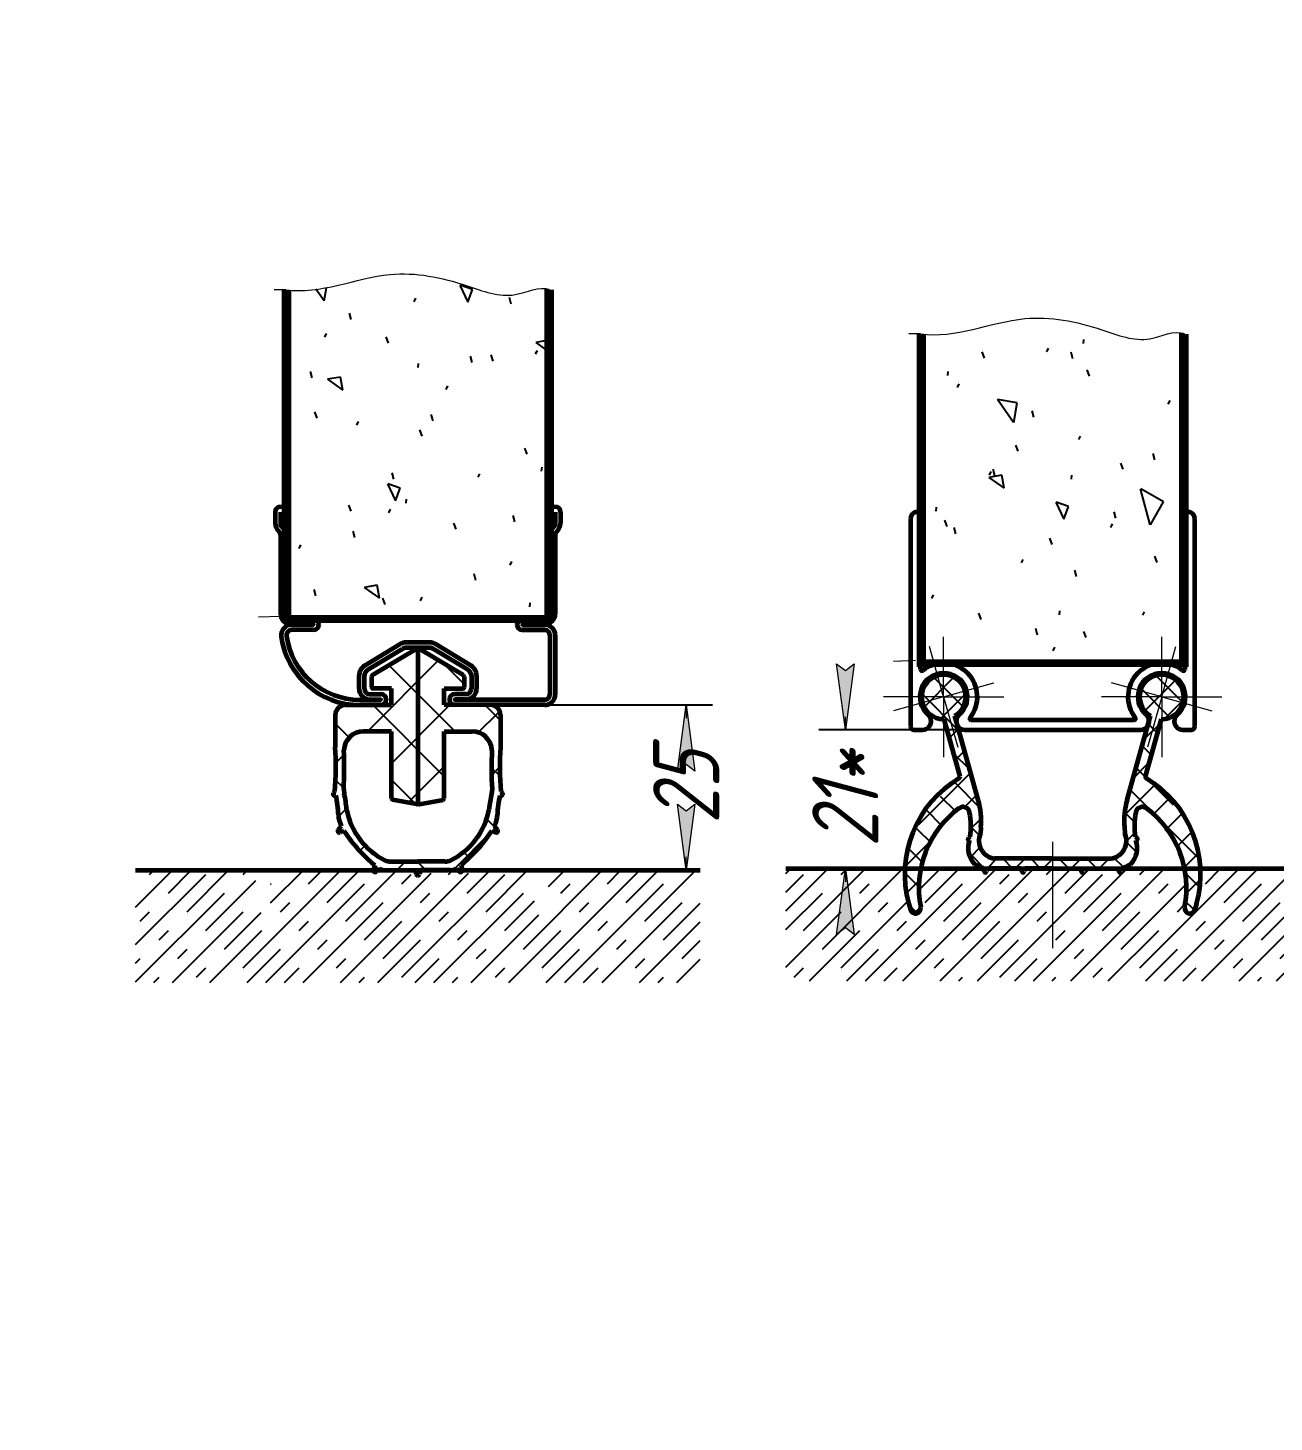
# Model space of a CAD drawing. Header units: millimetres. Extents: x 0 to 840, y 0 to 594.
# Drawn here: x 128 to 222.3, y 228.7 to 334.2 of the extents above; entities that cross this region are included whole.
import ezdxf

# ---------------------------------------------------------------- set-up
doc = ezdxf.new("R2010")
doc.units = ezdxf.units.MM
for name, pattern in [('K5LT_AXLED', [19.5, 15, -1.5, 1.5, -1.5]), ('K5LT_BASIC', [0]), ('K5LT_THIN', [0]), ('K5LT_THIN_INCLUDED_TO_HATCHING', [0])]:
    doc.linetypes.add(name, pattern=pattern)
doc.layers.add('Системный слой', color=7, linetype='Continuous')
doc.styles.add('KDIMTEXTSTYLE', font='GOST_AU.SHX', dxfattribs={"width": 0.96, "oblique": 15, "height": 5})
doc.dimstyles.new('KDIMSTYLE (1.00)', dxfattribs={"dimtxt": 5, "dimasz": 1, "dimexe": 2, "dimexo": 0, "dimgap": 1, "dimtad": 1, "dimtxsty": 'KDIMTEXTSTYLE', "dimsah": 1, "dimcen": 0, "dimdle": 1, "dimadec": 0, "dimazin": 0, "dimtfac": 0.667, "dimtmove": 0, "dimatfit": 3, "dimfxl": 1, "dimtvp": 1, "dimtolj": 1, "dimtzin": 0, "dimarcsym": 0})
pattern_1 = [(45, (0, 0), (-1.414213562373095, 1.414213562373095), [11, -5]), (45, (9.19238815542512, 9.192388155425117), (-1.414213562373095, 1.414213562373095), [1, -15]), (45, (4.949747468305834, 6.363961030678928), (-1.414213562373095, 1.414213562373095), [11, -5]), (45, (14.14213562373095, 15.55634918610405), (-1.414213562373095, 1.414213562373095), [1, -15])]
pattern_2 = [(40, (7.66044443118978, 6.427876096865393), (-20.56920350996926, 24.5134221798073), [2, -30]), (130, (9.192533317427737, 7.713451316238471), (-24.5134221798073, -20.56920350996926), [2, -30]), (85, (7.66044443118978, 6.427876096865393), (-20.56882517772485, 24.51297130099583), [2.828000068664551, -42.42599868774414]), (59.99999999999999, (9.192533317427737, 7.713451316238471), (-27.71281292110204, 16), [2, -30]), (150, (10.19226386912524, 9.44522345926672), (-16, -27.71281292110204), [2, -30]), (105, (9.192533317427737, 7.713451316238471), (-27.71230319544804, 15.99970570975645), [2.828000068664551, -42.42599868774414]), (80, (16.85297774861752, 14.14132741310386), (-26.09740545482351, 4.601676708173656), [1.5, -25]), (170, (17.11351569518355, 15.61835731746236), (-4.601676708173652, -26.09740545482351), [1.5, -25]), (125, (16.85297774861752, 14.14132741310386), (-26.09694748155999, 4.601595955130849), [2.121000051498413, -35.35499954223633]), (99.99999999999999, (-18.79566591867736, -15.77143634009354), (-15.75692404819533, -2.778370842670881), [1, -15]), (190, (-18.96929776496088, -14.78664805006619), (2.778370842670888, -15.75692404819533), [1, -15]), (145, (-18.79566591867736, -15.77143634009354), (-15.75733021059786, -2.778442460061004), [1.414000034332275, -21.21299934387207]), (70, (1.232568334324387, 14.08832052805517), (-15.03508193257453, 5.472322293210701), [1, -15]), (160, (1.574569151644623, 15.02799693239705), (-5.472322293210702, -15.03508193257453), [1, -15]), (115, (1.232568334324387, 14.08832052805517), (-15.03546948822825, 5.472463351932776), [1.414000034332275, -21.21299934387207]), (85, (0, 0), (-9.351856781683848, 7.8449203141188), [0.300000011920929, -10]), (65, (0, 0), (-2.418447626479752, 6.644630243886747), [0.300000011920929, -10]), (105, (0, 0), (-6.19307471107896, 7.658056256191532), [0.5, -12]), (110, (0, 0), (-7.945928918804033, 1.364629479863953), [0.5, -7])]

# ---------------------------------------------------------------- blocks, each defined once
blk = doc.blocks.new('KDIMARROW_01')
at = {"layer": 'Системный слой'}
blk.add_hatch(color=0, dxfattribs=at).paths.add_polyline_path([(0, 0), (-5, 0.658262491226197), (-4.5, 5.51091059616309e-16), (-5, -0.6582624912261956)])
at = {"layer": 'Системный слой', "color": 0, "linetype": 'K5LT_THIN', "lineweight": 18}
for p, q in [((-4.5, 5.51091059616309e-16), (-5, 0.658262491226197)), ((-5, 0.658262491226197), (0, 0)), ((0, 0), (-5, -0.6582624912261956)), ((-5, -0.6582624912261956), (-4.5, 5.51091059616309e-16)), ((0, 0), (-1, 0))]:
    blk.add_line(p, q, dxfattribs=at)
blk = doc.blocks.new('U181')
at = {"layer": 'Системный слой', "color": 5, "linetype": 'K5LT_BASIC', "lineweight": 60, "true_color": 0x0000ff}
for p, q in [((146.6787120801751, 297.5337467372037), (146.6787120801751, 296.6781739282037)), ((147.0787120742147, 297.5337467372037), (147.0787120742147, 296.6837467372038)), ((147.4787120801751, 297.5337467372037), (147.4787120801751, 296.6837467372038)), ((167.4787120801751, 297.5337467372037), (167.4787120801751, 296.6837467372038)), ((167.8787120861356, 297.5337467372037), (167.8787120861356, 296.6837467372038)), ((168.2787120801751, 297.5337467372037), (168.2787120801751, 296.6781739282037)), ((147.4787120801751, 296.6837467372038), (147.0787120742146, 296.6837467372038)), ((167.4787120801751, 296.6837467372038), (167.8787120861356, 296.6837467372038)), ((147.0787120742146, 295.7837467372037), (147.0787120742146, 289.8337467312432)), ((147.4787120801751, 295.7893195408726), (147.4787120801751, 289.8337467372037)), ((167.4787120801751, 295.7893195408727), (167.4787120801751, 289.8337467372037)), ((167.8787120861356, 295.7837467372037), (167.8787120861356, 289.8337467372037)), ((149.5787120801751, 289.4337467372037), (147.8787120801751, 289.4337467372037)), ((149.5687120742147, 289.0337467312432), (147.8787120742147, 289.0337467312432)), ((149.9787120801751, 289.0337467256553), (149.9787120801751, 289.0087467133618)), ((164.9787120801751, 289.0337467256553), (164.9787120801751, 289.0087467133618)), ((165.3787120801751, 289.4337467372037), (167.0787120801751, 289.4337467372037)), ((165.3887120861356, 289.0337467312432), (167.0787120861356, 289.0337467312432)), ((149.5687120742147, 289.0087467193223), (147.9295009712675, 289.0087467193223)), ((149.5787120801751, 288.6087467133618), (147.9295009789064, 288.6087467133618)), ((149.5787120742146, 289.0237467196948), (149.5787120742146, 289.0187467193223)), ((165.3787120861356, 289.0237467196948), (165.3787120861356, 289.0187467193223)), ((165.3787120801751, 288.6087467133618), (167.0787120801751, 288.6087467133618)), ((165.3887120861356, 289.0087467193223), (167.0787120861356, 289.0087467193223)), ((167.4787120801751, 288.2087467133618), (167.4787120801751, 283.7337467372037)), ((167.8787120861356, 288.2087467193223), (167.8787120861356, 283.7337467372037)), ((153.463084957571, 285.9249911176079), (156.1161558079705, 287.528936052114)), ((153.6700302623371, 285.5826847554064), (156.3231011127367, 287.1866296899126)), ((158.3756414205104, 287.6587467494971), (156.5817827398398, 287.6587467494971)), ((158.3756414205104, 287.2587467435367), (156.5817827398398, 287.2587467435367)), ((161.2873938980131, 285.5826847554064), (158.6343230476135, 287.1866296899126)), ((161.4943392027793, 285.9249911176079), (158.8412683523797, 287.528936052114)), ((153.0287118834798, 284.1587467435367), (153.0287118834798, 285.1548018090306)), ((153.4287118894403, 284.1587467435367), (153.4287118894403, 285.1548018090306)), ((161.52871227091, 285.1548018090306), (161.52871227091, 284.1587467435367)), ((161.9287122768704, 285.1548018090306), (161.9287122768704, 284.1587467435367)), ((153.8287118894403, 283.7587467435367), (154.6787119848077, 283.7587467435367)), ((161.12871227091, 283.7587467435367), (160.2787121755426, 283.7587467435367)), ((153.0787120801751, 283.3337467372037), (154.6687119788472, 283.3337467372037)), ((153.0787120742146, 282.9337467312432), (154.6787119848077, 282.9337467312432)), ((153.8287118834798, 283.3587467375762), (154.6687119788472, 283.3587467375762)), ((154.6787119788472, 283.3487467375762), (154.6787119788472, 283.3437467372037)), ((155.0787119848077, 283.3587467435367), (155.0787119848077, 283.3337467312432)), ((159.8787121755425, 283.3587467435367), (159.8787121755425, 283.3337467312432)), ((160.278712181503, 283.3487467375762), (160.278712181503, 283.3437467372037)), ((167.0787120801751, 282.9337467312432), (160.2787121755426, 282.9337467312432)), ((161.1287122768705, 283.3587467375762), (160.288712181503, 283.3587467375762)), ((167.0787120801751, 283.3337467372037), (160.288712181503, 283.3337467372037))]:
    blk.add_line(p, q, dxfattribs=at)
for centre, radius, start, end in [((147.0787120801751, 297.5337467372037), 0.4000000000000057, 90.00000000000104, 180), ((147.0787120801751, 297.5337467372037), 0.4000000000000199, 0, 89.99999999999899), ((167.8787120801751, 297.5337467372037), 0.4000000000000199, 90.00000000000104, 180), ((167.8787120801751, 297.5337467372037), 0.4000000000000057, 0, 89.99999999999899), ((147.4787120801751, 296.6781739282037), 0.7999999999999926, 180, 228.1896851042218), ((147.4787120742147, 296.6837467372038), 0.4000000000000634, 180.000000000002, 228.1896854860349), ((167.4787120861355, 296.6837467372038), 0.4000000000000634, 311.8103145139651, 0), ((167.4787120801751, 296.6781739282037), 0.7999999999999926, 311.8103148957782, 0), ((146.6787120801751, 295.7837467372037), 0.400000000000027, 0, 48.18968510421905), ((146.6787120801752, 295.7893195408727), 0.7999999999999448, 0, 48.18968548604029), ((168.2787120801751, 295.7893195408727), 0.7999999999999448, 131.8103145139598, 180), ((168.2787120801752, 295.7837467372037), 0.400000000000027, 131.8103148957809, 180), ((147.8787120742147, 289.8337467312432), 0.8, 180, 270), ((147.8787120801751, 289.8337467372037), 0.4, 180, 270), ((149.5687120742146, 289.0237467196948), 0.01000000000000512, 0, 89.99999999987789), ((149.5787120801751, 289.0337467256553), 0.3999999999999915, 0, 90.00000000000306), ((165.3787120801751, 289.0337467256553), 0.4000000000000057, 89.99999999999899, 180.000000000002), ((165.3887120861356, 289.0237467196948), 0.01000000000000512, 90.00000000012214, 180), ((167.0787120861356, 289.8337467312432), 0.8000000000000114, 270, 0), ((167.0787120801751, 289.8337467372037), 0.4000000000000057, 270, 0), ((147.9295009712675, 288.2087467193223), 0.8, 90, 188.0144637130993), ((153.0787120742146, 288.9337467312432), 6, 188.014463713099, 270), ((147.9295009789064, 288.2087467133618), 0.4, 90, 188.0144638457452), ((153.0787120801751, 288.9337467372037), 5.6, 188.0144638457445, 270), ((149.5687120742146, 289.0187467193224), 0.01000000000004064, 270.0000000002443, 0), ((149.5787120801751, 289.0087467133618), 0.4000000000000128, 270.000000000002, 0), ((165.3787120801751, 289.0087467133619), 0.400000000000027, 180.0000000000041, 269.9999999999959), ((165.3887120861356, 289.0187467193223), 0.01000000000003354, 180.0000000000814, 269.9999999997964), ((167.0787120861356, 288.2087467193223), 0.7999999999999972, 0, 90.00000000000051), ((167.0787120801751, 288.2087467133618), 0.4000000000000057, 0, 90), ((156.5817827398398, 286.7587467435367), 0.9000000059604645, 90, 121.1555494154288), ((156.5817827398398, 286.7587467435367), 0.5, 90, 121.1555494154288), ((158.3756414205104, 286.7587467435367), 0.9000000059604645, 58.84445058457121, 90), ((158.3756414205104, 286.7587467435367), 0.5, 58.84445058457121, 90), ((153.9287118894403, 285.1548018090306), 0.9000000059604645, 121.1555494154288, 180), ((161.02871227091, 285.1548018090306), 0.9000000059604645, 0, 58.84445058457121), ((153.9287118894403, 285.1548018090306), 0.5, 121.1555494154288, 180), ((161.02871227091, 285.1548018090306), 0.5, 0, 58.84445058457121), ((153.8287118834798, 284.1587467375762), 0.8, 180, 270), ((153.8287118894403, 284.1587467435367), 0.4, 180, 270), ((154.6787119848077, 283.3587467435367), 0.4000000000000199, 0, 89.99999999999795), ((160.2787121755426, 283.3587467435367), 0.4000000000000199, 90.00000000000203, 179.999999999998), ((161.12871227091, 284.1587467435367), 0.4, 270, 0), ((161.1287122768705, 284.1587467375762), 0.8, 270, 0), ((154.6687119788472, 283.3487467375762), 0.01000000000000512, 0, 89.99999999995929), ((154.6687119788472, 283.3437467372037), 0.01000000000001222, 270.0000000000814, 0), ((154.6787119848077, 283.3337467312432), 0.4000000000000057, 270.000000000001, 0), ((160.2787121755426, 283.3337467312432), 0.4000000000000057, 180, 269.999999999999), ((160.288712181503, 283.3487467375762), 0.01000000000000512, 90.00000000004071, 180), ((160.288712181503, 283.3437467372037), 0.01000000000001222, 180.0000000000814, 269.9999999999187), ((167.0787120801751, 283.7337467372037), 0.4, 270, 0), ((167.0787120801751, 283.7337467372037), 0.8000000059604645, 270, 0)]:
    blk.add_arc(centre, radius, start, end, dxfattribs=at)
blk = doc.blocks.new('U182')
at = {"layer": 'Системный слой'}
h = blk.add_hatch(dxfattribs=at)
h.set_pattern_fill('Неметалл', angle=45, style=0, pattern_type=0)
h.set_pattern_definition([(45, (0, 0), (-2.121320343559642, 2.121320343559643), []), (135, (0, 0), (-2.121320343559643, -2.121320343559642), [])])
edge = h.paths.add_edge_path()
edge.add_line((157.4787120801751, 275.534205726485), (157.4787120801751, 287.0842230306491))
edge.add_line((157.4787120801751, 287.084223030649), (157.4494224787694, 287.1549335929842))
edge.add_line((157.4494224787694, 287.1549335929842), (157.3787116848684, 287.1842226353408))
edge.add_line((157.3787116848684, 287.1842226353408), (157.3272079338406, 287.1699391618127))
edge.add_line((157.3272079338407, 287.1699391618127), (154.0271700620538, 285.187058608229))
edge.add_line((154.0271700620538, 285.187058608229), (153.9816445401287, 285.1255338877525))
edge.add_line((153.9816445401287, 285.1255338877525), (153.9786742083898, 285.1013416864504))
edge.add_line((153.9786742083898, 285.1013416864504), (153.9786774403481, 284.2837608291545))
edge.add_line((153.9786774403481, 284.2837608291545), (154.0079670417538, 284.2130502668193))
edge.add_line((154.0079670417538, 284.2130502668193), (154.0786778356548, 284.1837612244627))
edge.add_line((154.0786778356548, 284.1837612244627), (155.4786778579956, 284.1837667587675))
edge.add_line((155.4786778579956, 284.1837667587675), (155.4786827993391, 282.9337667401489))
edge.add_line((155.4786827993391, 282.9337667401489), (151.9813841577771, 282.933752915053))
edge.add_line((151.9813841577771, 282.9337529150417), (151.4510549402639, 282.7140809044967))
edge.add_line((151.4510549402639, 282.7140809044967), (151.2313871225923, 282.1837499502416))
edge.add_line((151.2313871225923, 282.1837499502416), (151.2313967809154, 279.7405067509776))
edge.add_line((151.2313967809154, 279.7405067509776), (151.1922953378793, 276.3995385035158))
edge.add_line((151.1922953378793, 276.3995385035158), (151.0854373733002, 276.2618297822612))
edge.add_line((151.0854373733002, 276.2618297822612), (151.0591030177819, 276.1656363495251))
edge.add_line((151.0591030177819, 276.1656363495251), (151.10850084501, 276.0789961195666))
edge.add_line((151.10850084501, 276.0789961195666), (151.2046942777462, 276.0526617640483))
edge.add_line((151.2046942777462, 276.0526617640483), (151.2417803494779, 276.0630789092675))
edge.add_line((151.2417803494779, 276.0630789092675), (151.2732839803757, 276.0772303142194))
edge.add_line((151.2732839803757, 276.0772303142195), (151.4623269589088, 274.6526292902236))
edge.add_line((151.4623269589089, 274.6526292902234), (151.67477419337, 273.7714779174783))
edge.add_line((151.6747741933699, 273.7714779174784), (151.4492880154922, 273.4808920604631))
edge.add_line((151.4492880154922, 273.480892060463), (151.4229536599739, 273.3846986277269))
edge.add_line((151.4229536599739, 273.3846986277269), (151.472351487202, 273.2980583977684))
edge.add_line((151.472351487202, 273.2980583977684), (151.5685449199381, 273.27172404225))
edge.add_line((151.5685449199381, 273.27172404225), (151.6056309916699, 273.2821411874693))
edge.add_line((151.6056309916699, 273.2821411874693), (151.8837546625746, 273.4070741104869))
edge.add_line((151.8837546625745, 273.407074110487), (151.9622603408668, 273.3012906138371))
edge.add_line((151.9622603408668, 273.301290613837), (154.2115651414611, 270.8072225221849))
edge.add_line((154.2115651414611, 270.8072225221849), (154.1199541602073, 270.4510040711962))
edge.add_line((154.1199541602073, 270.4510040711961), (154.1339677585891, 270.3522604949871))
edge.add_line((154.1339677585891, 270.3522604949871), (154.2136991213697, 270.2923473530958))
edge.add_line((154.2136991213697, 270.2923473530958), (154.3124426975786, 270.3063609514776))
edge.add_line((154.3124426975786, 270.3063609514776), (154.3423466154215, 270.3306436475524))
edge.add_line((154.3423466154215, 270.3306436475524), (154.5480267977848, 270.5557140235555))
edge.add_line((154.5480267977848, 270.5557140235557), (154.5556265767516, 270.5510510341412))
edge.add_line((154.5556265767516, 270.5510510341412), (155.0255414227018, 270.4337650524012))
edge.add_line((155.0255414227018, 270.4337650524011), (157.2794347637428, 270.4337746463241))
edge.add_line((157.2794388846643, 270.433777797324), (157.2794393831281, 270.4337757980273))
edge.add_line((157.2794347637428, 270.4337746463241), (157.352275551027, 270.1416360450575))
edge.add_line((157.352275551027, 270.1416360450575), (157.4115996562775, 270.0614654437228))
edge.add_line((157.4115996562775, 270.0614654437228), (157.4787120801752, 270.0428538070687))
edge.add_line((157.4787120801751, 270.0428538070687), (157.5708533737704, 270.0810199805304))
edge.add_line((157.5708533737704, 270.0810199805304), (157.6051486093232, 270.1416360450575))
edge.add_line((157.6051486093233, 270.1416360450575), (157.6779893966074, 270.4337746463241))
edge.add_line((157.6779893966074, 270.4337746463241), (159.9318827376484, 270.4337650524011))
edge.add_line((159.9318827376484, 270.4337650524012), (160.4017975835987, 270.5510510341412))
edge.add_line((160.4017975835987, 270.5510510341412), (160.4093973625655, 270.5557140235557))
edge.add_line((160.4093973625655, 270.5557140235555), (160.6150775449287, 270.3306436475524))
edge.add_line((160.6150775449287, 270.3306436475524), (160.7054093168299, 270.2883725490649))
edge.add_line((160.7054093168299, 270.2883725490649), (160.7991737056864, 270.3223565771442))
edge.add_line((160.7991737056864, 270.3223565771442), (160.8414448041738, 270.4126883490454))
edge.add_line((160.8414448041738, 270.4126883490454), (160.8374700001429, 270.4510040711961))
edge.add_line((160.8374700001429, 270.4510040711962), (160.7458590188892, 270.8072225221849))
edge.add_line((160.7458590188892, 270.8072225221849), (162.9951638194834, 273.301290613837))
edge.add_line((162.9951638194834, 273.3012906138371), (163.0736694977757, 273.407074110487))
edge.add_line((163.0736694977757, 273.4070741104869), (163.3517931686803, 273.2821411874693))
edge.add_line((163.3517931686803, 273.2821411874693), (163.451482826314, 273.2792006189845))
edge.add_line((163.451482826314, 273.2792006189845), (163.5240533551571, 273.3476125559952))
edge.add_line((163.5240533551571, 273.3476125559952), (163.5269939236419, 273.4473022136289))
edge.add_line((163.5269939236419, 273.4473022136289), (163.508136144858, 273.480892060463))
edge.add_line((163.508136144858, 273.4808920604631), (163.2826499669804, 273.7714779174784))
edge.add_line((163.2826499669803, 273.7714779174783), (163.4950972014414, 274.6526292902234))
edge.add_line((163.4950972014414, 274.6526292902236), (163.6841401799746, 276.0772303142195))
edge.add_line((163.6841401799745, 276.0772303142194), (163.7156438108723, 276.0630789092675))
edge.add_line((163.7156438108723, 276.0630789092675), (163.815333468506, 276.0601383407827))
edge.add_line((163.815333468506, 276.0601383407827), (163.8879039973491, 276.1285502777934))
edge.add_line((163.8879039973491, 276.1285502777934), (163.8908445658339, 276.2282399354272))
edge.add_line((163.8908445658339, 276.2282399354272), (163.87198678705, 276.2618297822612))
edge.add_line((163.87198678705, 276.2618297822612), (163.7651288224709, 276.3995385035158))
edge.add_line((163.7651288224709, 276.3995385035158), (163.7260273794349, 279.7405067509776))
edge.add_line((163.7260273794349, 279.7405067509776), (163.7260370377579, 282.1837499502416))
edge.add_line((163.7260370377579, 282.1837499502416), (163.5063692200841, 282.7140809044989))
edge.add_line((163.5063692200841, 282.7140809044989), (162.9760400025731, 282.9337529150417))
edge.add_line((162.9760400025731, 282.933752915053), (159.4787413610111, 282.9337667401489))
edge.add_line((159.4787413610111, 282.9337667401489), (159.4787463023546, 284.1837667587675))
edge.add_line((159.4787463023546, 284.1837667587675), (160.8787463246955, 284.1837612244627))
edge.add_line((160.8787463246955, 284.1837612244627), (160.9494571185965, 284.2130502668193))
edge.add_line((160.9494571185965, 284.2130502668193), (160.9787467200022, 284.2837608291545))
edge.add_line((160.9787467200022, 284.2837608291545), (160.9787499519604, 285.1013416864504))
edge.add_line((160.9787499519604, 285.1013416864504), (160.9494609096039, 285.1720524803513))
edge.add_line((160.9494609096039, 285.1720524803513), (160.9302540982964, 285.187058608229))
edge.add_line((160.9302540982964, 285.187058608229), (157.6302162265096, 287.1699391618127))
edge.add_line((157.6302162265096, 287.1699391618127), (157.5545202741797, 287.1812523036019))
edge.add_line((157.5545202741797, 287.1812523036019), (157.4929955537032, 287.1357267816768))
edge.add_line((157.4929955537032, 287.1357267816768), (157.4787120801751, 287.084223030649))
edge.add_line((157.4787120801751, 287.0842230306491), (157.4787120801751, 275.534205726485))
edge.add_line((157.4787120801751, 275.534205726485), (157.5080011225317, 275.463494932584))
edge.add_line((157.5080011225317, 275.463494932584), (157.5787116848669, 275.4342053311783))
edge.add_line((157.5787116848669, 275.4342053311783), (157.5918016537096, 275.4350657171746))
edge.add_line((157.5918016537096, 275.4350657171746), (159.3966968305947, 275.7650269636259))
edge.add_line((159.3966968305947, 275.7650269636259), (159.460987486485, 275.8065549775617))
edge.add_line((159.460987486485, 275.8065549775617), (159.4787134113079, 275.8633962619786))
edge.add_line((159.4787134113079, 275.8633962619786), (159.4787334548614, 280.9337667103567))
edge.add_line((159.4787334548614, 280.9337667103567), (161.5849660398341, 280.9344351676068))
edge.add_line((161.5849660398341, 280.9344351676068), (162.6457655919329, 280.4954319843298))
edge.add_line((162.6457655919329, 280.4954319843298), (163.0837690170853, 279.505262065128))
edge.add_line((163.0837690170853, 279.5052620651279), (163.0937201180296, 276.5681909217355))
edge.add_line((163.0937201180296, 276.5681909217357), (163.050050476284, 276.2201646231841))
edge.add_line((163.050050476284, 276.2201646231842), (162.8696874196937, 275.0555190023374))
edge.add_line((162.8696874196938, 275.0555190023374), (161.5971313560197, 272.4360213683029))
edge.add_line((161.5971313560197, 272.4360213683029), (159.9747016089246, 271.1897379921833))
edge.add_line((159.9747016089246, 271.1897379921834), (159.5267565223081, 271.083799063574))
edge.add_line((159.5267565223082, 271.083799063574), (157.4787120801751, 271.083799063574))
edge.add_line((157.4787120801751, 271.083799063574), (155.4306676380421, 271.083799063574))
edge.add_line((155.4306676380421, 271.083799063574), (154.9827225514256, 271.1897379921834))
edge.add_line((154.9827225514256, 271.1897379921833), (152.8271402556603, 273.1479595721096))
edge.add_line((152.8271402556603, 273.1479595721096), (152.0877367406565, 275.0555190023374))
edge.add_line((152.0877367406565, 275.0555190023374), (151.9073736840662, 276.2201646231842))
edge.add_line((151.9073736840662, 276.2201646231841), (151.8637040423206, 276.5681909217357))
edge.add_line((151.8637040423206, 276.5681909217355), (151.8736551432649, 279.5052620651279))
edge.add_line((151.8736551432649, 279.505262065128), (152.3625870640134, 280.5439944953206))
edge.add_line((152.3625870640134, 280.5439944953206), (153.3724581205161, 280.9344351676068))
edge.add_line((153.3724581205161, 280.9344351676068), (155.4786907054888, 280.9337667103567))
edge.add_line((155.4786907054888, 280.9337667103567), (155.4787107490423, 275.8633962619786))
edge.add_line((155.4787107490423, 275.8633962619786), (155.508000350448, 275.7926856996434))
edge.add_line((155.508000350448, 275.7926856996434), (155.5607273297556, 275.7650269636259))
edge.add_line((155.5607273297556, 275.7650269636259), (157.3656225066406, 275.4350657171746))
edge.add_line((157.3656225066406, 275.4350657171746), (157.439558647312, 275.4548473116221))
edge.add_line((157.439558647312, 275.4548473116221), (157.4778516941789, 275.5211157576423))
edge.add_line((157.4778516941789, 275.5211157576423), (157.4787120801751, 275.534205726485))
at = {"layer": 'Системный слой', "color": 5, "linetype": 'K5LT_BASIC', "lineweight": 60, "true_color": 0x0000ff}
for p, q in [((154.0271700620538, 285.187058608229), (157.3272079338407, 287.1699391618127)), ((157.4787120801751, 287.0842230306491), (157.4787120801751, 275.534205726485)), ((157.4787120801751, 287.0842230306491), (157.4787120801751, 275.534205726485)), ((160.9302540982964, 285.187058608229), (157.6302162265096, 287.1699391618127)), ((153.9786742083898, 285.1013416864504), (153.9786774403481, 284.2837608291545)), ((160.9787499519604, 285.1013416864504), (160.9787467200022, 284.2837608291545)), ((155.4786778579956, 284.1837667587675), (154.0786778356548, 284.1837612244627)), ((155.4786827993391, 282.9337667401489), (155.4786778579956, 284.1837667587675)), ((159.4787413610111, 282.9337667401489), (159.4787463023546, 284.1837667587675)), ((159.4787463023546, 284.1837667587675), (160.8787463246955, 284.1837612244627)), ((151.9813841577771, 282.933752915053), (155.4786827993391, 282.9337667401489)), ((162.9760400025731, 282.933752915053), (159.4787413610111, 282.9337667401489)), ((151.2313871225923, 282.1837499502416), (151.2313967809154, 279.7405067509776)), ((163.7260370377579, 282.1837499502416), (163.7260273794349, 279.7405067509776)), ((155.4786907054888, 280.9337667103567), (153.3724581205161, 280.9344351676068)), ((155.4787107490423, 275.8633962619786), (155.4786907054888, 280.9337667103567)), ((159.4787134113079, 275.8633962619786), (159.4787334548614, 280.9337667103567)), ((159.4787334548614, 280.9337667103567), (161.5849660398341, 280.9344351676068)), ((151.1922953378793, 276.3995385035158), (151.0854373733002, 276.2618297822612)), ((151.8637040423206, 276.5681909217357), (151.9073736840662, 276.2201646231841)), ((163.0937201180296, 276.5681909217357), (163.050050476284, 276.2201646231841)), ((163.7651288224709, 276.3995385035158), (163.87198678705, 276.2618297822612)), ((151.2732839803757, 276.0772303142194), (151.2417803494779, 276.0630789092675)), ((157.3656225066406, 275.4350657171746), (155.5607273297556, 275.7650269636259)), ((157.5918016537096, 275.4350657171746), (159.3966968305947, 275.7650269636259)), ((163.6841401799745, 276.0772303142194), (163.7156438108723, 276.0630789092675)), ((151.6747741933699, 273.7714779174784), (151.4492880154922, 273.4808920604631)), ((151.8837546625746, 273.4070741104869), (151.6056309916699, 273.2821411874693)), ((163.0736694977757, 273.4070741104869), (163.3517931686803, 273.2821411874693)), ((163.2826499669804, 273.7714779174784), (163.508136144858, 273.4808920604631)), ((154.2115651414611, 270.8072225221849), (154.1199541602073, 270.4510040711962)), ((154.5480267977848, 270.5557140235555), (154.3423466154215, 270.3306436475524)), ((155.0255414227018, 270.4337650524011), (157.2794347637428, 270.4337746463241)), ((155.4306676380421, 271.083799063574), (157.4787120801751, 271.083799063574)), ((157.2794347637428, 270.4337746463241), (157.352275551027, 270.1416360450575)), ((157.2794388846643, 270.433777797324), (157.2794394738713, 270.4337754340643)), ((159.5267565223082, 271.083799063574), (157.4787120801751, 271.083799063574)), ((157.6779893966074, 270.4337746463241), (157.6051486093233, 270.1416360450575)), ((157.6779852756859, 270.433777797324), (157.677984686479, 270.4337754340643)), ((159.9318827376484, 270.4337650524011), (157.6779893966074, 270.4337746463241)), ((160.4093973625655, 270.5557140235555), (160.6150775449287, 270.3306436475524)), ((160.7458590188892, 270.8072225221849), (160.8374700001429, 270.4510040711962))]:
    blk.add_line(p, q, dxfattribs=at)
for centre, radius, start, end in [((157.3787120801759, 287.0842226353416), 0.1, 0.0002264945011694821, 121.0002264945008), ((157.5787120801743, 287.0842226353416), 0.1, 58.99977350549913, 179.9997735054988), ((154.078674208389, 285.1013420817578), 0.1, 121.0002264945015, 180.0002264945011), ((160.8787499519612, 285.1013420817578), 0.1, 359.9997735054988, 58.99977350549852), ((154.0786774403473, 284.283761224462), 0.1, 180.0002264945011, 270.0002264945012), ((160.8787467200029, 284.283761224462), 0.1, 269.9997735054988, 359.9997735054988), ((151.9813871225864, 282.1837529150476), 0.749999999999999, 90.00022649474434, 180.0002264945011), ((162.9760370377638, 282.1837529150476), 0.749999999999999, 359.9997735054988, 89.9997735052557), ((153.3719820639629, 279.4344352431501), 1.5, 89.98181597882336, 177.2936083840995), ((161.5854420963873, 279.4344352431501), 1.5, 2.70639161590051, 90.01818402117664), ((128.5365388872899, 278.3354059431126), 22.73831311008181, 355.1161079857868, 3.542816487078616), ((186.4208852730604, 278.3354059431126), 22.73831311008181, 176.4571835129214, 184.8838920142132), ((124.0453790145718, 278.1309947147782), 27.86218876981901, 356.7845641666087, 2.827189259754661), ((190.9120451457784, 278.1309947147782), 27.86218876981901, 177.1728107402453, 183.2154358333913), ((151.1883859405025, 276.1819446867688), 0.1303074670570987, 142.1895767159648, 294.1895767159833), ((143.4555339927664, 274.3149801378894), 8.013909192943247, 2.414751556501841, 12.70309761573684), ((143.4555339927664, 274.3149801378894), 8.66390916910139, 4.903281551090101, 12.70309761573684), ((155.5787107490415, 275.863396657286), 0.1, 180.0002264945011, 259.6398978394972), ((157.3787120801759, 275.5342053311775), 0.1000000000000272, 262.478643510427, 0.0002264945011694821), ((157.5787120801744, 275.5342053311775), 0.1000000000000272, 179.9997735054988, 277.521356489573), ((159.3787134113087, 275.863396657286), 0.1, 280.3601021605028, 359.9997735054988), ((171.5018901675838, 274.3149801378894), 8.66390916910139, 167.2969023842632, 175.0967184489099), ((171.5018901675838, 274.3149801378894), 8.013909192943247, 167.2969023842632, 177.5852484434982), ((163.7690382198477, 276.1819446867688), 0.1303074670570987, 245.8104232840168, 37.81042328403515), ((153.8057785678405, 274.7514534327532), 2.345534407027763, 182.4147515565032, 204.6960722172304), ((157.4019526802829, 276.0183197660884), 5.400729243691051, 190.269145977783, 243.3880809152346), ((157.5554714800673, 276.0183197660884), 5.400729243691051, 296.6119190847654, 349.730854022217), ((161.1516455925097, 274.7514534327532), 2.345534407027763, 335.3039277827696, 357.5852484434968), ((151.5522365826945, 273.4010069649706), 0.1303074670570936, 142.1895767159558, 294.1895767159922), ((153.8057785678322, 274.751453432747), 2.345534407017396, 214.9712596548048, 218.1895767159793), ((161.7732184183658, 279.8881040578029), 11.81697972174163, 213.8763494905298, 230.2158390451349), ((153.1842057419844, 279.8881040578029), 11.81697972174163, 309.7841609548651, 326.1236505094702), ((161.151645592518, 274.751453432747), 2.345534407017396, 321.8104232840207, 325.0287403451952), ((163.4051875776557, 273.4010069649706), 0.1303074670570936, 245.8104232840078, 37.81042328404425), ((155.4306676380421, 272.083799063574), 1, 243.3880809152348, 270), ((159.5267565223081, 272.083799063574), 1, 270, 296.6119190847652), ((154.2461549998386, 270.4185481927271), 0.1303074670570936, 165.5774238553674, 317.5774238554039), ((155.0255371661016, 271.4337650523921), 1, 241.4541767076399, 270.0002438852285), ((155.7784792956166, 272.5525911617597), 2.345534407017396, 238.3591067942164, 238.5769103433335), ((157.4787120801751, 270.1731612741258), 0.1303074670571108, 194.0004529890146, 270.0000000000243), ((157.4787120801751, 270.1731612741258), 0.1303074670571108, 269.9999999999757, 345.9995470109854), ((159.9318869942486, 271.4337650523921), 1, 269.9997561147715, 298.5458232923601), ((159.1789448647337, 272.5525911617597), 2.345534407017396, 301.4230896566665, 301.6408932057835), ((160.7112691605116, 270.4185481927271), 0.1303074670570936, 222.422576144596, 14.42257614463262)]:
    blk.add_arc(centre, radius, start, end, dxfattribs=at)
blk = doc.blocks.new('U184')
at = {"layer": 'Системный слой', "color": 30, "linetype": 'K5LT_AXLED', "lineweight": 18, "true_color": 0xff8000}
for q in [(197.2742509983732, 288.0977133611435), (192.7242509983732, 283.5477133611436), (201.8242509983732, 283.5477133611436), (197.2742509983732, 278.9977133611436)]:
    blk.add_line((197.2742509983732, 283.5477133611436), q, dxfattribs=at)
blk = doc.blocks.new('U185')
at = {"layer": 'Системный слой', "color": 30, "linetype": 'K5LT_AXLED', "lineweight": 18, "true_color": 0xff8000}
for q in [(213.7742509983731, 288.0977133611434), (209.2242509983732, 283.5477133611435), (218.3242509983731, 283.5477133611435), (213.7742509983731, 278.9977133611435)]:
    blk.add_line((213.7742509983731, 283.5477133611435), q, dxfattribs=at)
blk = doc.blocks.new('U183')
at = {"layer": 'Системный слой', "color": 5, "linetype": 'K5LT_BASIC', "lineweight": 60, "true_color": 0x0000ff}
for p, q in [((195.4242509983732, 297.5477133611436), (195.2742509983732, 297.5477133611436)), ((215.7742509983732, 297.5477133611436), (215.6242509983732, 297.5477133611436)), ((194.7742509983732, 297.0477133611436), (194.7742509983732, 281.2977133611436)), ((195.5242509983731, 285.6213574964763), (195.5242509983732, 297.4477133611435)), ((215.5242509983732, 297.4477133611435), (215.5242509983732, 285.6213574964762)), ((216.2742509983732, 281.2977133611436), (216.2742509983732, 297.0477133611436)), ((211.7006068630404, 281.7977133611436), (199.3478951337059, 281.7977133611436)), ((195.0242509983732, 281.0477133611436), (195.6779521652923, 281.0477133611436)), ((198.870549831454, 281.0477133611436), (212.1779521652923, 281.0477133611436)), ((215.370549831454, 281.0477133611436), (216.0242509983732, 281.0477133611436))]:
    blk.add_line(p, q, dxfattribs=at)
for centre, radius, start, end in [((195.2742509983732, 297.0477133611436), 0.5, 90, 180), ((195.4242509983732, 297.4477133611435), 0.1, 0, 90), ((215.6242509983732, 297.4477133611435), 0.1, 90, 180), ((215.7742509983732, 297.0477133611436), 0.5, 0, 90), ((197.2742509983732, 283.5477133611436), 2.549999999999998, 321.4907108755651, 128.5092891244362), ((213.7742509983731, 283.5477133611435), 2.549999999999948, 51.49071087556295, 218.5092891244354), ((197.2742509983732, 283.5477133611436), 1.799999999999999, 310.7331034561792, 229.2668965438208), ((195.6242509983731, 285.6213574964763), 0.1, 180, 308.5092891244365), ((213.7742509983732, 283.5477133611436), 1.799999999999998, 310.7331034561794, 229.2668965438209), ((215.4242509983732, 285.6213574964762), 0.1, 231.4907108755617, 0), ((195.6779521652923, 281.6940121942243), 0.6462988330808479, 270.0000000000019, 49.26689654381895), ((198.870549831454, 281.6940121942243), 0.6462988330808479, 130.733103456177, 270.0000000000019), ((199.3478951337059, 281.8977133611436), 0.1, 141.4907108755668, 270), ((211.7006068630404, 281.8977133611436), 0.1, 270, 38.50928912443318), ((212.1779521652923, 281.6940121942243), 0.6462988330808443, 270, 49.26689654381946), ((215.370549831454, 281.6940121942243), 0.6462988330808485, 130.7331034561775, 270.0000000000013), ((195.0242509983732, 281.2977133611436), 0.25, 180, 270), ((216.0242509983732, 281.2977133611436), 0.25, 270, 0)]:
    blk.add_arc(centre, radius, start, end, dxfattribs=at)
at = {"layer": 'Системный слой'}
for name in ['U184', 'U185']:
    blk.add_blockref(name, (0, 0), dxfattribs=at)
blk = doc.blocks.new('U187')
at = {"layer": 'Системный слой', "color": 30, "linetype": 'K5LT_AXLED', "lineweight": 18, "true_color": 0xff8000}
for q in [(196.2124712930906, 287.3523321143763), (201.0788697516059, 284.6094930664261), (193.4696322451404, 282.485933655861), (198.3360307036558, 279.7430946079108)]:
    blk.add_line((197.2742509983732, 283.5477133611436), q, dxfattribs=at)
blk = doc.blocks.new('U188')
at = {"layer": 'Системный слой', "color": 30, "linetype": 'K5LT_AXLED', "lineweight": 18, "true_color": 0xff8000}
for q in [(214.8379280672094, 287.3523321143763), (209.9715296086941, 284.6094930664261), (212.7143686566442, 279.7430946079108), (217.5807671151595, 282.485933655861)]:
    blk.add_line((213.7761483619268, 283.5477133611436), q, dxfattribs=at)
blk = doc.blocks.new('U186')
at = {"layer": 'Системный слой', "color": 5, "linetype": 'K5LT_BASIC', "lineweight": 60, "true_color": 0x0000ff}
for p, q in [((198.5122486833565, 277.5305902008046), (197.300407129612, 281.872917595446)), ((199.8921251725562, 275.7482959411161), (198.1191225804872, 282.101401842232)), ((211.1582741877438, 275.7482959411161), (212.9312767798128, 282.101401842232)), ((212.5381506769435, 277.5305902008046), (213.749992230688, 281.872917595446)), ((200.0952190374647, 273.6744386206982), (200.060559398876, 273.2246973906941)), ((210.9551803228352, 273.6744386206982), (210.9898399614239, 273.2246973906941)), ((199.2782004608105, 272.9510497323448), (199.1608469896611, 272.8844021871444)), ((199.2395043439934, 272.6982223257723), (199.2130110560045, 272.6974854622648)), ((211.7721988994895, 272.9510497323448), (211.8895523706388, 272.8844021871444)), ((211.8108950163066, 272.6982223257723), (211.8373883042954, 272.6974854622648)), ((205.52519968015, 271.3130553794554), (201.1264219047079, 271.3130553794554)), ((205.52519968015, 271.3130553794554), (209.923977455592, 271.3130553794554)), ((200.2598844501122, 270.6127418966148), (200.3281700836805, 270.3388631794646)), ((200.5788344243845, 270.5658942181096), (200.5222292289357, 270.3388631794646)), ((203.1222727855712, 270.5630553794554), (200.6798876784173, 270.5630553794554)), ((203.1222727855712, 270.5630553794554), (203.178170179048, 270.3388631794646)), ((203.4281267177799, 270.5630553794554), (203.3722293243031, 270.3388631794646)), ((205.52519968015, 270.5630553794554), (203.4281267177799, 270.5630553794554)), ((205.52519968015, 270.5630553794554), (207.6222726425201, 270.5630553794554)), ((207.6222726425201, 270.5630553794554), (207.6781700359968, 270.3388631794646)), ((207.9281265747287, 270.5630553794554), (207.872229181252, 270.3388631794646)), ((207.9281265747287, 270.5630553794554), (210.3705116818826, 270.5630553794554)), ((210.4715649359154, 270.5658942181096), (210.5281701313642, 270.3388631794646)), ((210.7905149101877, 270.6127418966148), (210.7222292766194, 270.3388631794646)), ((194.6333042555074, 267.8997362778161), (194.7577211607673, 267.4539197976029)), ((216.4170951047925, 267.8997362778161), (216.2926781995326, 267.4539197976029))]:
    blk.add_line(p, q, dxfattribs=at)
at = {"layer": 'Системный слой', "color": 30, "linetype": 'K5LT_AXLED', "lineweight": 18, "true_color": 0xff8000}
blk.add_line((205.52519968015, 264.5309699677108), (205.52519968015, 272.5911987233019), dxfattribs=at)
blk.add_line((205.52519968015, 264.5309699677108), (205.52519968015, 272.5911987233019), dxfattribs=at)
at = {"layer": 'Системный слой', "color": 5, "linetype": 'K5LT_BASIC', "lineweight": 60, "true_color": 0x0000ff}
for centre, radius, start, end in [((197.2742509983732, 283.5477133611436), 1.675, 300.291593799177, 270.8947443829067), ((213.7761483619268, 283.5477133611436), 1.675, 269.1052556170933, 239.7084062008231), ((198.3918493557225, 277.4969895772197), 0.1249999999999998, 300.5484148369013, 15.59316909104176), ((212.6585500045774, 277.4969895772197), 0.1249999999999998, 164.4068309089582, 239.4515851630986), ((202.7248191954738, 270.1552597151365), 8.399999999999999, 120.5484148369015, 195.6104365339179), ((208.3255801648262, 270.1552597151365), 8.399999999999999, 344.3895634660821, 59.45158516309839), ((194.1129574461268, 274.1354660090412), 5.999999999999998, 355.5931690910418, 15.59316909104181), ((216.9374419141731, 274.1354660090412), 5.999999999999998, 164.4068309089581, 184.4068309089581), ((202.8941465927932, 269.0868807370765), 7.499999999999997, 126.332363849865, 191.2214033428153), ((198.7468683699725, 274.7260369986566), 0.4999999999999985, 9.897516042627112, 126.332363849865), ((193.1809585926086, 273.7548788854568), 6.149999976158288, 352.4897285046984, 9.897516042626858), ((217.8694407676914, 273.7548788854568), 6.149999976158288, 170.1024839573731, 187.5102714953016), ((212.3035309903275, 274.7260369986566), 0.4999999999999985, 53.66763615013499, 170.1024839573729), ((208.1562527675067, 269.0868807370765), 7.499999999999997, 348.7785966571847, 53.66763615013499), ((201.3104804795619, 272.6686440036926), 1.368027074709717, 156.0171154590907, 262.2678007975954), ((209.739918880738, 272.6686440036926), 1.368027074709717, 277.7321992024046, 23.98288454090929), ((199.2102308096889, 272.7974468059454), 0.09999999999999733, 119.5931690910399, 271.5931690910436), ((200.7423665707902, 272.0833455703976), 1.623782096536678, 157.7487072199794, 226.6446263411118), ((210.3080327895097, 272.0833455703976), 1.623782096536678, 313.3553736588883, 22.25129278002061), ((211.840168550611, 272.7974468059454), 0.09999999999999733, 268.4068309089564, 60.40683090895998), ((200.6798876784173, 272.3630553794554), 1.800000000000094, 234.2251748405294, 256.5064955012546), ((200.4251996563081, 270.3630553690246), 0.1000000000000032, 194.0000000000033, 345.9999999999966), ((200.6798876784173, 272.3630553794554), 1.80000000000001, 266.7816829388394, 270.0000000000003), ((203.2751997516756, 270.3630553690246), 0.1000000000000022, 194.0000000000009, 345.9999999999991), ((207.7751996086244, 270.3630553690246), 0.1000000000000022, 194.0000000000009, 345.9999999999991), ((210.3705116818826, 272.3630553794554), 1.80000000000001, 269.9999999999997, 273.2183170611606), ((210.6251997039918, 270.3630553690246), 0.1000000000000032, 194.0000000000034, 345.9999999999966), ((210.3705116818826, 272.3630553794554), 1.800000000000094, 283.4935044987454, 305.7748251594705), ((195.1429990091959, 267.5614417930746), 0.4000000000000004, 195.5931690910417, 9.487515576415886), ((215.907400351104, 267.5614417930746), 0.4000000000000004, 170.5124844235841, 344.4068309089582)]:
    blk.add_arc(centre, radius, start, end, dxfattribs=at)
at = {"layer": 'Системный слой'}
for name in ['U187', 'U188']:
    blk.add_blockref(name, (0, 0), dxfattribs=at)

msp = doc.modelspace()

# ---------------------------------------------------------------- hatches: boundary and pattern name
at = {"layer": 'Системный слой'}
h = msp.add_hatch(dxfattribs=at)
h.set_pattern_fill('Песок', angle=40, style=0, pattern_type=0)
h.set_pattern_definition(pattern_2)
h.paths.add_polyline_path([(165.3787120801751, 289.4337467372037), (167.0787120801751, 289.4337467372037), (167.2287120801751, 289.462936812849), (167.2287118511108, 314.4236067788693), (166.4226505479676, 314.4066665008133), (166.0137525842991, 314.3065973084173), (165.808041401911, 314.2456554538786), (165.7044009202082, 314.2138027990611), (165.6507727051657, 314.1972192772968), (165.5030323659879, 314.1517651678455), (165.4034764799814, 314.1218067374948), (165.2544794052498, 314.0789259457982), (165.0311187627817, 314.0215600841005), (164.8014345940907, 313.9752581470196), (164.7403157418794, 313.9656263610374), (164.6181106676417, 313.9498041866018), (164.3738358310297, 313.9312929136872), (163.8858657342586, 313.9417425584274), (162.9125504785175, 314.112049704098), (162.2357220015587, 314.3087494932701), (161.897428517212, 314.4198055321742), (161.726908356249, 314.4772742219769), (161.3133588781583, 314.6170070709484), (161.1438173247427, 314.6731646610353), (161.0481660122881, 314.7043123162811), (160.8570119954408, 314.765332057713), (160.4752549312673, 314.8820359629594), (159.7135969791999, 315.0922350519608), (158.1949241657427, 315.4048670558105), (155.2953594886827, 315.4952860848216), (155.1604058437737, 315.4804488237589), (154.8902549585945, 315.4457298496555), (154.3490382065389, 315.3584307889307), (153.2634199736238, 315.1309217805685), (152.7320035479453, 315.0043896377535), (151.4652590678548, 314.6985189753352), (150.9412713341424, 314.5820259563225), (150.1553840152814, 314.4325781911023), (148.9767607787975, 314.2962889476577), (147.7287120801751, 314.3196472965767), (147.7287120801752, 289.4629368128489), (147.8787120801752, 289.4337467372037), (149.5787120801751, 289.4337467372037)])
h = msp.add_hatch(dxfattribs=at)
h.set_pattern_fill('Песок', angle=40, style=0, pattern_type=0)
h.set_pattern_definition(pattern_2)
h.paths.add_polyline_path([(213.4242509983731, 286.0977133611435), (215.1242509983731, 286.0977133611436), (215.2742509983731, 286.1269034367888), (215.2742507693088, 311.0875734028091), (214.4681894661656, 311.0706331247533), (214.059291502497, 310.970563932357), (213.8535803201089, 310.9096220778183), (213.7499398384062, 310.8777694230012), (213.6963116233637, 310.8611859012367), (213.5485712841859, 310.8157317917854), (213.4490153981794, 310.7857733614346), (213.3000183234478, 310.742892569738), (213.07665768098, 310.6855267080406), (212.8469735122886, 310.6392247709595), (212.7858546600773, 310.629592984977), (212.6636495858397, 310.6137708105415), (212.4193747492276, 310.5952595376269), (211.9314046524566, 310.6057091823674), (210.9580893967154, 310.7760163280378), (210.2812609197566, 310.9727161172099), (209.94296743541, 311.0837721561143), (209.772447274447, 311.1412408459171), (209.3588977963563, 311.2809736948882), (209.1893562429406, 311.337131284975), (209.0937049304861, 311.3682789402209), (208.9025509136387, 311.4292986816528), (208.5207938494652, 311.5460025868991), (207.7591358973979, 311.7562016759007), (206.2404630839407, 312.0688336797504), (203.3408984068807, 312.1592527087612), (203.2059447619717, 312.1444154476989), (202.9357938767924, 312.1096964735954), (202.3945771247368, 312.0223974128705), (201.3089588918218, 311.7948884045081), (200.7775424661433, 311.6683562616932), (199.5107979860528, 311.3624855992751), (198.9868102523403, 311.2459925802623), (198.2009229334794, 311.0965448150421), (197.0222996969955, 310.9602555715975), (195.7742509983731, 310.9836139205165), (195.7742509983731, 286.1269034367888), (195.9242509983731, 286.0977133611435), (197.6242509983731, 286.0977133611435)])
h = msp.add_hatch(dxfattribs=at)
h.set_pattern_fill('Неметалл', angle=45, style=0, pattern_type=0)
h.set_pattern_definition([(45, (0, 0), (-1.060660171779821, 1.060660171779821), []), (135, (0, 0), (-1.060660171779821, -1.060660171779821), [])])
h.paths.add_polyline_path([(198.4553826378303, 277.389339579242), (195.793515819066, 274.9004713546946), (194.4361800212583, 271.5185134111375), (194.3347236837312, 270.5630553794554), (195.5408542400305, 270.5630553794552), (196.9739424400037, 273.6913549512831), (198.4506342111996, 275.1288338744837), (198.8222195898232, 275.2203265834822), (199.1496652457996, 275.0222711574295), (199.2394267594283, 274.8119801948776), (199.2782004608105, 272.9510497323448), (199.1608469896612, 272.8844021871442), (199.1138244359599, 272.8240139116292), (199.12327542849, 272.7480629859175), (199.1836637040051, 272.7010404322162), (199.2130110560045, 272.6974854622648), (199.2395043439933, 272.6982223257723), (199.2448989757136, 271.4554450219598), (199.6276054280841, 270.9026780084879), (200.2598844501122, 270.6127418966149), (200.2722726902038, 270.5630553794554), (200.5781266224124, 270.5630553794554), (200.5788344243845, 270.5658942181097), (200.6798876784173, 270.5630553794554), (203.4281267177799, 270.5630553794554), (205.52519968015, 270.5630553794554), (207.9281265747287, 270.5630553794554), (210.3705116818826, 270.5630553794555), (210.4715649359154, 270.5658942181097), (210.4722727378875, 270.5630553794554), (210.7781266700961, 270.5630553794554), (210.7905149101877, 270.6127418966148), (211.4227939322158, 270.9026780084879), (211.9311459922738, 272.036742694455), (211.8108950163065, 272.6982223257723), (211.8373883042954, 272.6974854622648), (211.9088859635609, 272.7247975309492), (211.9401298942916, 272.7946665596297), (211.9128178256072, 272.8661642188953), (211.8895523706388, 272.8844021871444), (211.7721988994895, 272.9510497323448), (211.8109726008716, 274.8119801948776), (212.0160106298577, 275.1350993928158), (212.3894741865485, 275.2185953881125), (212.5997651491004, 275.1288338744836), (214.830182169877, 272.5086735905639), (215.5095451202693, 270.5630553794554), (216.7156756765687, 270.5630553794555), (215.7534297181402, 274.0778928885713), (213.3931984696323, 276.8544570339795), (212.5950167224697, 277.389339579242), (212.5375051464032, 277.4657943482645), (212.5381506769435, 277.5305902008047), (213.749992230688, 281.872917595446), (214.9419126271855, 282.3449587403477), (215.4509441276244, 283.5215572299048), (214.9789029827226, 284.7134776264022), (213.8023044931656, 285.2225091268411), (212.6103840966681, 284.7504679819394), (212.1013525962292, 283.5738694923823), (212.5733937411309, 282.3819490958849), (212.9312767798127, 282.101401842232), (212.8238596586204, 281.7164997842311), (212.718873525238, 281.3403085555718), (211.1582741877437, 275.7482959411161), (210.9551803228352, 273.6744386206982), (210.9898399614239, 273.2246973906941), (211.0169356734896, 272.1780054522421), (210.2959722677396, 271.4187229230067), (209.923977455592, 271.3130553794554), (205.52519968015, 271.3130553794554), (201.1264219047079, 271.3130553794554), (200.2217855044496, 271.8402471614098), (199.9548918553246, 272.8527025785467), (200.060559398876, 273.2246973906942), (200.0952190374647, 273.6744386206981), (199.8921251725561, 275.7482959411161), (198.332914098449, 281.3353340652036), (198.2248772460279, 281.7224567731596), (198.1191225804872, 282.1014018422321), (198.8943621060484, 283.1224311033577), (198.7205625172847, 284.3925849432576), (197.6995332561591, 285.1678244688187), (196.4293794162592, 284.994024880055), (195.654139890698, 283.9729956189294), (195.8279394794616, 282.7028417790295), (196.8489687405873, 281.9276022534684), (197.300407129612, 281.872917595446), (198.5122486833564, 277.5305902008047), (198.5007437655317, 277.4356136249885)])
h.paths.add_polyline_path([(195.5375276256318, 267.6273748713804), (195.5408542400305, 270.5630553794554), (194.3347236837312, 270.5630553794555), (194.6333042555074, 267.8997362778161), (194.7577211607673, 267.4539197976029), (194.9465959620558, 267.2129796816849), (195.2505210046676, 267.176163944646), (195.4914611205855, 267.3650387459344)])
h.paths.add_polyline_path([(216.4170951047925, 267.8997362778163), (216.7156756765687, 270.5630553794554), (215.5095451202694, 270.5630553794554), (215.5128717346818, 267.6273748714492), (215.5818047642365, 267.3290896598535), (215.8414672727293, 267.1669131766523), (216.1397524843251, 267.235846206207), (216.2926781995326, 267.4539197976029)])
h = msp.add_hatch(dxfattribs=at)
h.set_pattern_fill('Бетон', angle=45, style=0, pattern_type=0)
h.set_pattern_definition(pattern_1)
h.paths.add_polyline_path([(136.119122612548, 261.9337766156942), (178.8383015478022, 261.9337766156942), (178.8383015478022, 270.4337766156942), (167.5091349520152, 270.4337766156942), (167.2091933994495, 267.7655807839679), (167.0861374749792, 267.3246410338418), (166.8972626736907, 267.0837009179238), (166.5933376310789, 267.0468851808848), (166.352397515161, 267.2357599821732), (166.3063310101146, 267.4980961076193), (166.3030043957159, 270.4337766156942), (161.5715859455427, 270.4337766156942), (161.515688552066, 270.2095844157035), (161.4701627869294, 270.1480598751932), (161.3944667898784, 270.1367470326359), (161.3329422493682, 270.1822727977724), (161.3216294068108, 270.2095844157034), (161.2657320133341, 270.4337766156942), (161.1639709573292, 270.4337766156942), (158.7215858501752, 270.4337766156942), (158.6656884566985, 270.2095844157035), (158.6201626915619, 270.1480598751932), (158.544466694511, 270.1367470326359), (158.4829421540007, 270.1822727977724), (158.4716293114433, 270.2095844157034), (158.4157319179666, 270.4337766156942), (156.3186589555965, 270.4337766156942), (154.2215859932264, 270.4337766156942), (154.1656885997497, 270.2095844157035), (154.1201628346131, 270.1480598751932), (154.0444668375621, 270.1367470326359), (153.9829422970519, 270.1822727977724), (153.9716294544945, 270.2095844157034), (153.9157320610178, 270.4337766156942), (151.4733469538638, 270.4337766156942), (151.3715858978589, 270.4337766156942), (151.3156885043823, 270.2095844157035), (151.2701627392456, 270.1480598751932), (151.1944667421947, 270.1367470326359), (151.1329422016844, 270.1822727977724), (151.121629359127, 270.2095844157034), (151.0657319656503, 270.4337766156942), (146.3343135154771, 270.4337766156942), (146.3309869010647, 267.4980961076881), (146.26205387151, 267.1998108960923), (146.0023913630172, 267.0376344128912), (145.7041061514214, 267.1065674424459), (145.5511804362138, 267.3246410338418), (145.4281245117435, 267.7655807839679), (145.1281829591778, 270.4337766156942), (136.119122612548, 270.4337766156942)])
h = msp.add_hatch(dxfattribs=at)
h.set_pattern_fill('Бетон', angle=45, style=0, pattern_type=0)
h.set_pattern_definition(pattern_1)
h.paths.add_polyline_path([(185.3256633371015, 262.0630553794554), (228.0448422723556, 262.0630553794554), (228.0448422723556, 270.5630553794554), (216.7156756765687, 270.5630553794555), (216.415734124003, 267.8948595477291), (216.2926781995327, 267.4539197976029), (216.1038033982442, 267.2129796816849), (215.7998783556324, 267.176163944646), (215.5589382397145, 267.3650387459344), (215.5128717346681, 267.6273748713804), (215.5095451202693, 270.5630553794554), (210.7781266700961, 270.5630553794554), (210.7222292766195, 270.3388631794646), (210.6767035114829, 270.2773386389543), (210.6010075144319, 270.266025796397), (210.5394829739217, 270.3115515615335), (210.5281701313642, 270.3388631794646), (210.4722727378875, 270.5630553794554), (210.3705116818826, 270.5630553794554), (207.9281265747287, 270.5630553794554), (207.872229181252, 270.3388631794646), (207.8267034161154, 270.2773386389543), (207.7510074190644, 270.266025796397), (207.6894828785542, 270.3115515615335), (207.6781700359968, 270.3388631794646), (207.6222726425201, 270.5630553794554), (205.52519968015, 270.5630553794554), (203.4281267177799, 270.5630553794554), (203.3722293243032, 270.3388631794646), (203.3267035591666, 270.2773386389543), (203.2510075621156, 270.266025796397), (203.1894830216054, 270.3115515615335), (203.178170179048, 270.3388631794646), (203.1222727855713, 270.5630553794554), (200.6798876784173, 270.5630553794554), (200.5781266224124, 270.5630553794554), (200.5222292289357, 270.3388631794646), (200.4767034637991, 270.2773386389543), (200.4010074667482, 270.266025796397), (200.3394829262379, 270.3115515615335), (200.3281700836805, 270.3388631794646), (200.2722726902038, 270.5630553794554), (195.5408542400305, 270.5630553794554), (195.5375276256182, 267.6273748714492), (195.4685945960635, 267.3290896598535), (195.2089320875707, 267.1669131766523), (194.9106468759749, 267.235846206207), (194.7577211607673, 267.4539197976029), (194.6346652362969, 267.8948595477292), (194.3347236837313, 270.5630553794554), (185.3256633371015, 270.5630553794554)])

# ---------------------------------------------------------------- linework, layer by layer
at = {"layer": 'Системный слой', "color": 7, "linetype": 'K5LT_THIN_INCLUDED_TO_HATCHING', "lineweight": 18}
for p, q in [((147.4787120801751, 314.3505703035897), (146.6037382536181, 314.3505703035897)), ((195.5242509983731, 311.0145369275295), (194.6492771718161, 311.0145369275295)), ((145.4237812399592, 289.5950119919863), (147.0986809315658, 289.6561195472372)), ((193.4693201581572, 286.2589786159261), (195.1442198497638, 286.320086171177))]:
    msp.add_line(p, q, dxfattribs=at)
at = {"layer": 'Системный слой', "color": 5, "linetype": 'K5LT_BASIC', "lineweight": 60, "true_color": 0x0000ff}
for p, q in [((167.2287120801751, 289.4337467372037), (167.2287120801751, 314.4236067327382)), ((147.7287120801751, 289.462936812849), (147.7287120801751, 314.3196472965767)), ((195.7742509983731, 286.1269034367888), (195.7742509983731, 310.9836139205165)), ((215.2742509983731, 286.0977133611435), (215.2742509983731, 311.087573356678)), ((136.119122612548, 270.4337766156942), (178.8383015478022, 270.4337766156942)), ((185.3256633371015, 270.5630553794554), (228.0448422723556, 270.5630553794554))]:
    msp.add_line(p, q, dxfattribs=at)
at = {"layer": 'Системный слой', "color": 5, "linetype": 'K5LT_BASIC', "true_color": 0x0000ff, "const_width": 0.6}
for points in [[(147.4787120801751, 314.3505703035897), (147.4787120801751, 289.4337467372037), (167.4787120801751, 289.4337467372037), (167.4787120801751, 314.3505703035897)], [(195.5242509983731, 311.0145369275295), (195.5242509983731, 286.0977133611435), (215.5242509983731, 286.0977133611435), (215.5242509983731, 311.0145369275295)]]:
    msp.add_lwpolyline(points, dxfattribs=at)
at = {"layer": 'Системный слой', "color": 7, "linetype": 'K5LT_THIN_INCLUDED_TO_HATCHING', "lineweight": 18}
for points in [[(147.4787120801751, 314.3505703035897), (150.1114198910934, 313.9733083724007), (154.7517116345135, 316.2108055631019), (160.4271863380077, 315.0606700932265), (164.5060607975673, 313.4025276629143), (166.6266699251258, 314.6815513557926), (167.4787120801751, 314.3505703035897)], [(195.5242509983731, 311.0145369275295), (198.1569588092913, 310.6372749963406), (202.7972505527115, 312.8747721870417), (208.4727252562057, 311.7246367171663), (212.5515997157652, 310.066494286854), (214.6722088433238, 311.3455179797324), (215.5242509983731, 311.0145369275295)]]:
    msp.add_open_spline(points, degree=3, knots=[0, 0, 0, 0, 2.358332579721249, 4.123562620552303, 5.20724327840594, 6, 6, 6, 6], dxfattribs=at)

# ---------------------------------------------------------------- block references
at = {"layer": 'Системный слой'}
for name in ['U181', 'U183', 'U182', 'U186']:
    msp.add_blockref(name, (0, 0), dxfattribs=at)

# ---------------------------------------------------------------- dimensions: what is measured, and where the dimension line sits
at = {"layer": 'Системный слой', "color": 7}
for base, p1, p2, location, text in [((177.7870665162304, 282.9337467312432), (178.8383015478022, 270.4337766156942), (167.0787120801751, 282.9337467312432), (177.7870665162303, 276.6837616734687), '\\H5.0;\\W0.965;\\Q15;\\H5.0;\\W0.965;\\Q15;\\Q15;25'), ((189.8337697146642, 270.5630553794554), (198.870549831454, 281.0477133611436), (185.3256633371015, 270.5630553794554), (189.8337697146642, 275.8053843702994), '\\H5.0;\\W0.965;\\Q15;\\H5.0;\\W0.965;\\Q15;\\Q15;21\\H5.0;\\W0.965;\\Q15;\\Q15;*')]:
    msp.add_linear_dim(base=base, p1=p1, p2=p2, angle=90, location=location, text=text, dimstyle='KDIMSTYLE (1.00)', override={"dimexo": 0, "dimblk1": 'KDIMARROW_01', "dimblk2": 'KDIMARROW_01', "dimse1": 0, "dimse2": 0, "dimclrt": 7, "dimtolj": 1}, dxfattribs=at).render()

doc.saveas('drawing.dxf')
